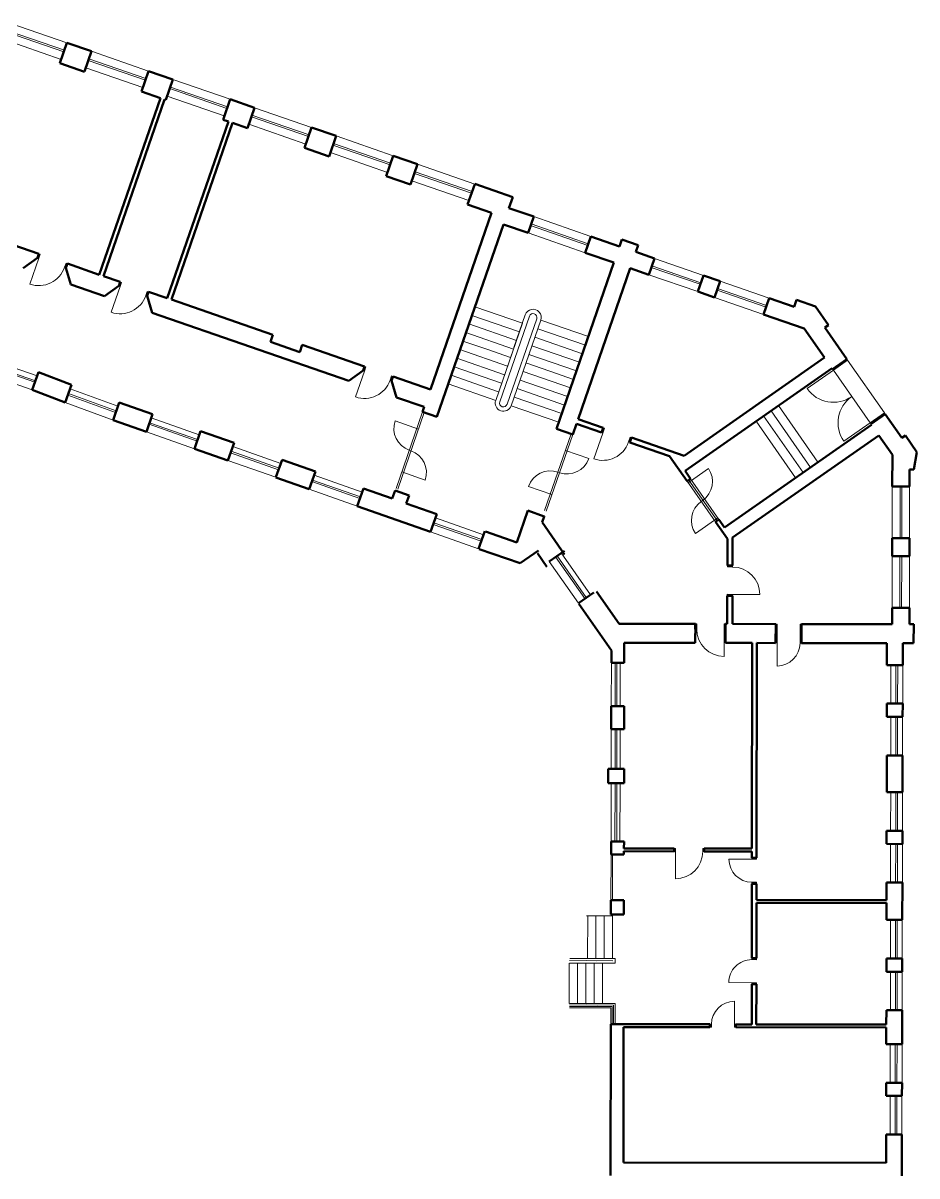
# Model space of a CAD drawing. Header units: millimetres. Extents: x 312346 to 393627, y -666289 to -314922.
# Drawn here: x 362553 to 393627, y -441238 to -401157 of the extents above; entities that cross this region are included whole.
import ezdxf

# ---------------------------------------------------------------- set-up
doc = ezdxf.new("R2010")
doc.units = ezdxf.units.MM
doc.header["$LTSCALE"] = 400
doc.linetypes.add('ČÁRKOVANÁ', pattern=[0.75, 0.5, -0.25])
for name, color, linetype, lineweight in [('RG_dveře', 3, 'Continuous', 9), ('RG_okna', 3, 'Continuous', 9), ('RG_schodiště', 94, 'Continuous', 9), ('RG_zdivo stávající', 30, 'Continuous', 50)]:
    doc.layers.add(name, color=color, linetype=linetype, lineweight=lineweight)

# ---------------------------------------------------------------- blocks, each defined once
blk = doc.blocks.new('*U59')
blk.add_line((600, -323), (600, -1273))
for points in [[(-400, -173), (-350, -173), (-350, -323), (-400, -323)], [(650, -173), (600, -173), (600, -323), (650, -323)]]:
    blk.add_lwpolyline(points)
blk.add_arc((600, -323), 950, 180, 270)
at = {"layer": 'RG_zdivo stávající'}
for p, q in [((-400, -173), (-400, -323)), ((650, -173), (650, -323))]:
    blk.add_line(p, q, dxfattribs=at)
blk = doc.blocks.new('1800_2030_1050')
at = {"layer": 'RG_okna'}
for points in [[(118088, 2964), (119858, 2964)], [(118088, 2689), (119858, 2689)], [(118088, 2629), (119858, 2629)], [(118088, 2454), (119858, 2454)]]:
    blk.add_lwpolyline(points, dxfattribs=at)
at = {"layer": 'RG_zdivo stávající'}
for points in [[(118088, 2314), (118088, 2964)], [(119858, 2964), (119858, 2314)]]:
    blk.add_lwpolyline(points, dxfattribs=at)
blk = doc.blocks.new('2100_2070_920')
at = {"layer": 'RG_okna'}
for points in [[(117898, -7976), (119998, -7976)], [(117898, -8251), (119998, -8251)], [(117898, -8311), (119998, -8311)], [(117898, -8586), (119998, -8586)]]:
    blk.add_lwpolyline(points, dxfattribs=at)
at = {"layer": 'RG_zdivo stávající'}
for points in [[(117898, -8586), (117898, -7836)], [(119998, -7836), (119998, -8586)]]:
    blk.add_lwpolyline(points, dxfattribs=at)
blk = doc.blocks.new('*U54')
blk.add_line((600, -323), (600, -1273))
for points in [[(-400, -143), (-350, -143), (-350, -323), (-400, -323)], [(650, -143), (600, -143), (600, -323), (650, -323)]]:
    blk.add_lwpolyline(points)
blk.add_arc((600, -323), 950, 180, 270)
at = {"layer": 'RG_zdivo stávající'}
for p, q in [((-400, -143), (-400, -323)), ((650, -143), (650, -323))]:
    blk.add_line(p, q, dxfattribs=at)
blk = doc.blocks.new('*U49')
blk.add_line((-350, -143), (-350, 807))
for points in [[(-400, -323), (-350, -323), (-350, -143), (-400, -143)], [(650, -323), (600, -323), (600, -143), (650, -143)]]:
    blk.add_lwpolyline(points)
blk.add_arc((-350, -143), 950, 0, 90)
at = {"layer": 'RG_zdivo stávající'}
for p, q in [((-400, -323), (-400, -143)), ((650, -323), (650, -143))]:
    blk.add_line(p, q, dxfattribs=at)
blk = doc.blocks.new('*U50')
blk.add_line((600, -143), (600, 807))
for points in [[(-400, -323), (-350, -323), (-350, -143), (-400, -143)], [(650, -323), (600, -323), (600, -143), (650, -143)]]:
    blk.add_lwpolyline(points)
blk.add_arc((600, -143), 950, 90, 180)
at = {"layer": 'RG_zdivo stávající'}
for p, q in [((-400, -323), (-400, -143)), ((650, -323), (650, -143))]:
    blk.add_line(p, q, dxfattribs=at)
blk = doc.blocks.new('*U51')
blk.add_line((-350, -143), (-350, 807))
for points in [[(-400, -243), (-350, -243), (-350, -143), (-400, -143)], [(650, -243), (600, -243), (600, -143), (650, -143)]]:
    blk.add_lwpolyline(points)
blk.add_arc((-350, -143), 950, 0, 90)
at = {"layer": 'RG_zdivo stávající'}
for p, q in [((-400, -243), (-400, -143)), ((650, -243), (650, -143))]:
    blk.add_line(p, q, dxfattribs=at)
blk = doc.blocks.new('*U52')
blk.add_line((-200, -143), (-200, 657))
for points in [[(-250, -803), (-200, -803), (-200, -143), (-250, -143)], [(650, -803), (600, -803), (600, -143), (650, -143)]]:
    blk.add_lwpolyline(points)
blk.add_arc((-200, -143), 800, 0, 90)
at = {"layer": 'RG_zdivo stávající'}
for p, q in [((-250, -803), (-250, -143)), ((650, -803), (650, -143))]:
    blk.add_line(p, q, dxfattribs=at)
blk = doc.blocks.new('*U53')
blk.add_line((600, -303), (600, -1103))
for points in [[(-250, -143), (-200, -143), (-200, -303), (-250, -303)], [(650, -143), (600, -143), (600, -303), (650, -303)]]:
    blk.add_lwpolyline(points)
blk.add_arc((600, -303), 800, 180, 270)
at = {"layer": 'RG_zdivo stávající'}
for p, q in [((-250, -143), (-250, -303)), ((650, -143), (650, -303))]:
    blk.add_line(p, q, dxfattribs=at)
blk = doc.blocks.new('*U47')
blk.add_line((-200, -303), (-200, -1103))
for points in [[(-250, -143), (-200, -143), (-200, -303), (-250, -303)], [(650, -143), (600, -143), (600, -303), (650, -303)]]:
    blk.add_lwpolyline(points)
blk.add_arc((-200, -303), 800, 270, 0)
at = {"layer": 'RG_zdivo stávající'}
for p, q in [((-250, -143), (-250, -303)), ((650, -143), (650, -303))]:
    blk.add_line(p, q, dxfattribs=at)
blk = doc.blocks.new('*U48')
blk.add_line((450, -243), (450, -1043))
for points in [[(-400, -143), (-350, -143), (-350, -243), (-400, -243)], [(500, -143), (450, -143), (450, -243), (500, -243)]]:
    blk.add_lwpolyline(points)
blk.add_arc((450, -243), 800, 180, 270)
at = {"layer": 'RG_zdivo stávající'}
for p, q in [((-400, -143), (-400, -243)), ((500, -143), (500, -243))]:
    blk.add_line(p, q, dxfattribs=at)

msp = doc.modelspace()

# ---------------------------------------------------------------- linework, layer by layer
at = {"layer": 'RG_dveře', "ltscale": 0.1}
for points in [[(375519, -417340), (376442, -414675)], [(375576, -417360), (376499, -414695)], [(380684, -418102), (381607, -415437)], [(380741, -418122), (381664, -415457)]]:
    msp.add_lwpolyline(points, dxfattribs=at)
at = {"layer": 'RG_okna'}
for p, q in [((390724, -413227), (389810, -413865)), ((392000, -415056), (391086, -415694))]:
    msp.add_line(p, q, dxfattribs=at)
for points in [[(382290, -408573), (380306, -407886)], [(382182, -408885), (380198, -408198)], [(382202, -408828), (380218, -408141)], [(382094, -409140), (380110, -408453)], [(386114, -410183), (384413, -409594)], [(386202, -409928), (384502, -409339)], [(386006, -410495), (384305, -409906)], [(386095, -410239), (384394, -409650)], [(388401, -410974), (386700, -410386)], [(388489, -410719), (386788, -410130)], [(388293, -411286), (386592, -410697)], [(388381, -411031), (386680, -410442)], [(391190, -412841), (391219, -412882), (390724, -413227), (390696, -413186)], [(392000, -415056), (390724, -413227)], [(391219, -412882), (392495, -414711)], [(365851, -414477), (364190, -413868)], [(365681, -414958), (364021, -414349)], [(365772, -414698), (364112, -414090)], [(365792, -414642), (364132, -414033)], [(392524, -414752), (392495, -414711), (392000, -415056), (392029, -415097)], [(376299, -415271), (375486, -414990)], [(375980, -416008), (376037, -416027)], [(381407, -416014), (382220, -416295)], [(375719, -416764), (376531, -417045)], [(381202, -416789), (381145, -416770)], [(385672, -417136), (386376, -416644)], [(386623, -418497), (385637, -417087)], [(386684, -418454), (385699, -417044)], [(385760, -417001), (386746, -418411)], [(380940, -417545), (380128, -417264)], [(392769, -419067), (392772, -417267)], [(393039, -419067), (393042, -417267)], [(393099, -419067), (393102, -417267)], [(393369, -419068), (393372, -417268)], [(386179, -417758), (386130, -417792)], [(386711, -418362), (385933, -418906)], [(392765, -421487), (392768, -419687)], [(393035, -421487), (393038, -419687)], [(393095, -421487), (393098, -419687)], [(393365, -421488), (393368, -419688)], [(383002, -424910), (383004, -423400)], [(383137, -424910), (383140, -423400)], [(383197, -424911), (383200, -423401)], [(383312, -424911), (383314, -423401)], [(392722, -424817), (392724, -423477)], [(392897, -424817), (392899, -423477)], [(392957, -424817), (392959, -423477)], [(393132, -424818), (393134, -423478)], [(392719, -426617), (392721, -425277)], [(392894, -426617), (392896, -425277)], [(392954, -426617), (392956, -425277)], [(393129, -426618), (393131, -425278)], [(382998, -427080), (383000, -425700)], [(383133, -427080), (383136, -425700)], [(383193, -427081), (383196, -425701)], [(383308, -427081), (383310, -425701)], [(382994, -429610), (382997, -427580)], [(383129, -429610), (383133, -427580)], [(383189, -429611), (383193, -427581)], [(383304, -429611), (383307, -427581)], [(392714, -429237), (392717, -427897)], [(392889, -429237), (392892, -427897)], [(392949, -429237), (392952, -427897)], [(393124, -429238), (393127, -427898)], [(392711, -431037), (392713, -429697)], [(392886, -431037), (392888, -429697)], [(392946, -431037), (392948, -429697)], [(393121, -431038), (393123, -429698)], [(392707, -433677), (392709, -432337)], [(392882, -433677), (392884, -432337)], [(392942, -433677), (392944, -432337)], [(393117, -433678), (393119, -432338)], [(392704, -435477), (392706, -434137)], [(392879, -435477), (392881, -434137)], [(392939, -435477), (392941, -434137)], [(393114, -435478), (393116, -434138)], [(392699, -437997), (392701, -436657)], [(392874, -437997), (392876, -436657)], [(392934, -437997), (392936, -436657)], [(393109, -437998), (393111, -436658)], [(392696, -439797), (392698, -438457)], [(392871, -439797), (392873, -438457)], [(392931, -439797), (392933, -438457)], [(393106, -439798), (393108, -438458)]]:
    msp.add_lwpolyline(points, dxfattribs=at)
for centre, radius, start, end in [((390724, -413227), 1115, 214.9016, 304.9016), ((392000, -415056), 1115, 124.9016, 214.9016), ((376242, -415252), 800, 160.9016, 250.9016), ((375775, -416783), 800, 340.9016, 70.9016), ((381464, -416033), 800, 250.9016, 340.9016), ((380884, -417525), 800, 70.9016, 160.9016), ((385721, -417102), 800, 304.9607, 34.9607), ((386588, -418448), 800, 124.9607, 214.9607)]:
    msp.add_arc(centre, radius, start, end, dxfattribs=at)
at = {"layer": 'RG_schodiště'}
for p, q in [((388296, -414817), (389670, -416786)), ((388555, -414637), (389928, -416605)), ((388813, -414457), (390186, -416425)), ((388038, -414997), (389411, -416966)), ((382990, -431654), (382993, -430060)), ((383040, -431654), (383043, -430060)), ((383048, -432197), (382136, -432195)), ((382178, -433678), (382181, -432195)), ((382467, -433678), (382470, -432196)), ((382756, -433679), (382759, -432196)), ((383045, -433679), (383048, -432197)), ((381536, -435243), (381539, -433843)), ((382476, -433754), (381555, -433752)), ((381555, -433843), (382558, -433845)), ((381556, -433677), (382559, -433679)), ((381825, -435244), (381828, -433844)), ((382114, -435244), (382117, -433844)), ((382114, -435244), (382117, -433844)), ((383054, -433755), (382133, -433753)), ((382133, -433844), (383136, -433846)), ((382134, -433678), (383137, -433680)), ((382403, -435245), (382406, -433845)), ((382692, -435245), (382695, -433845)), ((383136, -433846), (383137, -433680)), ((381553, -435243), (382556, -435245)), ((382131, -435244), (383134, -435246)), ((383133, -435961), (383134, -435246)), ((382506, -435295), (381553, -435293)), ((382456, -435345), (381553, -435343)), ((382406, -435395), (381553, -435393)), ((383084, -435296), (382131, -435294)), ((383034, -435346), (382131, -435344)), ((382984, -435396), (382131, -435394)), ((382983, -435960), (382984, -435396)), ((383033, -435960), (383034, -435346)), ((383083, -435960), (383084, -435296))]:
    msp.add_line(p, q, dxfattribs=at)
msp.add_lwpolyline([(378983, -414275), (377329, -413702), (378257, -411023), (379910, -411596)], close=True, dxfattribs=at)
for points in [[(378257, -411023), (379910, -411596)], [(378051, -411618), (379704, -412191)], [(378154, -411321), (379807, -411893)], [(380552, -411484), (382206, -412057)], [(377947, -411916), (379601, -412489)], [(380449, -411782), (382103, -412355)], [(377844, -412214), (378671, -412500)], [(380243, -412377), (381897, -412950)], [(380346, -412080), (382000, -412652)], [(377638, -412809), (379292, -413382)], [(377741, -412511), (379395, -413084)], [(378671, -412500), (379498, -412786)], [(380140, -412675), (381793, -413248)], [(377535, -413107), (379189, -413679)], [(380037, -412973), (380864, -413259)], [(377432, -413404), (379086, -413977)], [(379831, -413568), (381484, -414141)], [(379934, -413270), (381587, -413843)], [(380864, -413259), (381690, -413545)], [(379728, -413866), (381381, -414438)], [(379624, -414163), (381278, -414736)], [(379521, -414461), (381175, -415034)]]:
    msp.add_lwpolyline(points, dxfattribs=at)
msp.add_lwpolyline([(379601, -412489), (378983, -414275, 1), (379521, -414461), (380552, -411484, 1), (380013, -411298), (379619, -412438)], format="xyb", dxfattribs=at)
msp.add_lwpolyline([(380410, -411435, 1), (380155, -411347), (379125, -414324, 1), (379380, -414412)], format="xyb", close=True, dxfattribs=at)
at = {"layer": 'RG_zdivo stávající'}
for p, q in [((364080, -401844), (364930, -402139)), ((363834, -402553), (364685, -402847)), ((366914, -402826), (367765, -403120)), ((366669, -403534), (367331, -403764)), ((367331, -403764), (365204, -409906)), ((367472, -403813), (365346, -409955)), ((367472, -403813), (367520, -403829)), ((369749, -403807), (370600, -404102)), ((369693, -404581), (367566, -410724)), ((369835, -404631), (367708, -410773)), ((369504, -404516), (369693, -404581)), ((369835, -404631), (370354, -404811)), ((372584, -404789), (373435, -405083)), ((372339, -405498), (373189, -405792)), ((375419, -405770), (376270, -406065)), ((375174, -406479), (376024, -406774)), ((378254, -406752), (379577, -407210)), ((379577, -407210), (379446, -407588)), ((378009, -407461), (378840, -407749)), ((379446, -407588), (380306, -407886)), ((378840, -407749), (376713, -413891)), ((379250, -408155), (376933, -414845)), ((379250, -408155), (380110, -408453)), ((361538, -408637), (363101, -409178)), ((382290, -408573), (383292, -408920)), ((383374, -408684), (383292, -408920)), ((383374, -408684), (383941, -408880)), ((382094, -409140), (383096, -409487)), ((383941, -408880), (383859, -409116)), ((383859, -409116), (384502, -409339)), ((363052, -409319), (362553, -409676)), ((364093, -409521), (365204, -409906)), ((383096, -409487), (381097, -415260)), ((364044, -409663), (364216, -410252)), ((365346, -409955), (365927, -410156)), ((383663, -409683), (381848, -414923)), ((383663, -409683), (384305, -409906)), ((386202, -409928), (386788, -410130)), ((364216, -410252), (365379, -410654)), ((365878, -410298), (365379, -410654)), ((366870, -410641), (367042, -411230)), ((366919, -410500), (367566, -410724)), ((367708, -410773), (371238, -411995)), ((386006, -410495), (386592, -410697)), ((388489, -410719), (389357, -411020)), ((389438, -410783), (389357, -411020)), ((389438, -410783), (390097, -411012)), ((390097, -411012), (390549, -411660)), ((367042, -411230), (373874, -413596)), ((388293, -411286), (389712, -411778)), ((371238, -411995), (371153, -412242)), ((389712, -411778), (390417, -412789)), ((390549, -411660), (390426, -411746)), ((390426, -411746), (391190, -412841)), ((372176, -412596), (371153, -412242)), ((372261, -412349), (372176, -412596)), ((372261, -412349), (374422, -413097)), ((390417, -412789), (385531, -416198)), ((390675, -413158), (385565, -416723)), ((391190, -412841), (390696, -413186)), ((363085, -413292), (364237, -413736)), ((374373, -413239), (373874, -413596)), ((375365, -413583), (375537, -414171)), ((375414, -413441), (376713, -413891)), ((362873, -413906), (364021, -414349)), ((365897, -414344), (367057, -414753)), ((375537, -414171), (376501, -414505)), ((376501, -414505), (376442, -414675)), ((392524, -414752), (392029, -415097)), ((392524, -414752), (393101, -415580)), ((365681, -414958), (366841, -415366)), ((381789, -415093), (381664, -415457)), ((381789, -415093), (382659, -415394)), ((381848, -414923), (382718, -415224)), ((392050, -415125), (386941, -418689)), ((392029, -415097), (392050, -415125)), ((368727, -415341), (369887, -415750)), ((392305, -415495), (387219, -419044)), ((392305, -415495), (392774, -416167)), ((393224, -415494), (393101, -415580)), ((393224, -415494), (393627, -416072)), ((368511, -415954), (369671, -416363)), ((383651, -415738), (385027, -416214)), ((371556, -416338), (372716, -416746)), ((385027, -416214), (385637, -417087)), ((392774, -416167), (392772, -417267)), ((393627, -416072), (393523, -416682)), ((385565, -416723), (385760, -417001)), ((393373, -416682), (393372, -417268)), ((393523, -416682), (393373, -416682)), ((371340, -416951), (372501, -417359)), ((374386, -417334), (375386, -417686)), ((375485, -417403), (375386, -417686)), ((375976, -417576), (375876, -417859)), ((374170, -417947), (376717, -418844)), ((375876, -417859), (376933, -418231)), ((380104, -418107), (379715, -419211)), ((386746, -418411), (386941, -418689)), ((378630, -418829), (379715, -419211)), ((380600, -418505), (381379, -419632)), ((386623, -418497), (387039, -419092)), ((387039, -419092), (387037, -420017)), ((392769, -419067), (392768, -419687)), ((392769, -419067), (392768, -419687)), ((393369, -419068), (393368, -419688)), ((393369, -419068), (393368, -419688)), ((378414, -419442), (379829, -419940)), ((379829, -419940), (380472, -419497)), ((380439, -419591), (380762, -420058)), ((382489, -420918), (383274, -422041)), ((387215, -421067), (387214, -422047)), ((381874, -421348), (383005, -422965)), ((392765, -421487), (392764, -422057)), ((393365, -421488), (393364, -422058)), ((385924, -422045), (383274, -422041)), ((387034, -422047), (386974, -422047)), ((388717, -422050), (387214, -422047)), ((392764, -422057), (389617, -422052)), ((393514, -422058), (393364, -422058)), ((393514, -422058), (393512, -422718)), ((383454, -423401), (383455, -422701)), ((385922, -422705), (383455, -422701)), ((387905, -422709), (386972, -422707)), ((387905, -422709), (387893, -429859)), ((388065, -422709), (388053, -430179)), ((388715, -422710), (388065, -422709)), ((392585, -422717), (389615, -422712)), ((392585, -422717), (392584, -423477)), ((393135, -422718), (393134, -423478)), ((393512, -422718), (393135, -422718)), ((383004, -423400), (383005, -422965)), ((383004, -423400), (383454, -423401)), ((392582, -424817), (392581, -425277)), ((393132, -424818), (393131, -425278)), ((383001, -425700), (383002, -424910)), ((383002, -424910), (383452, -424911)), ((383450, -425701), (383452, -424911)), ((383450, -425701), (383000, -425700)), ((392579, -426617), (392577, -427897)), ((393129, -426618), (393127, -427898)), ((382889, -427580), (382890, -427080)), ((383448, -427081), (382890, -427080)), ((383447, -427581), (383448, -427081)), ((383447, -427581), (382889, -427580)), ((392574, -429237), (392573, -429697)), ((393124, -429238), (393123, -429698)), ((382993, -430060), (382994, -429610)), ((383444, -429611), (382994, -429610)), ((383443, -429851), (383444, -429611)), ((383443, -430061), (382993, -430060)), ((385183, -429954), (383443, -429951)), ((383443, -430061), (383443, -429951)), ((387893, -429859), (386233, -429856)), ((387893, -429959), (387893, -430179)), ((387891, -431079), (387887, -433669)), ((392571, -431037), (392570, -431647)), ((393121, -431038), (393119, -432338)), ((382990, -431654), (382990, -432153)), ((383440, -431654), (382993, -431653)), ((383439, -432154), (383440, -431654)), ((392570, -431647), (388050, -431639)), ((392570, -431747), (388050, -431739)), ((392570, -431747), (392569, -432337)), ((383439, -432154), (382990, -432153)), ((392567, -433677), (392566, -434137)), ((393117, -433678), (393116, -434138)), ((387885, -434569), (387883, -435969)), ((388045, -434569), (388043, -435969)), ((392564, -435477), (392563, -435977)), ((393114, -435478), (393111, -436658)), ((382975, -441220), (382983, -435960)), ((386433, -435966), (382983, -435960)), ((383424, -440771), (383432, -436061)), ((383432, -436554), (383432, -436061)), ((392562, -436077), (387332, -436068)), ((387883, -435969), (387333, -435968)), ((392563, -435977), (388043, -435969)), ((392562, -436237), (392561, -436657)), ((392562, -436077), (392562, -436370)), ((392559, -437997), (392558, -438457)), ((393109, -437998), (393108, -438458)), ((383428, -438704), (383429, -438254)), ((392556, -439797), (392554, -440787)), ((393106, -439798), (393104, -441238)), ((392554, -440787), (383424, -440771))]:
    msp.add_line(p, q, dxfattribs=at)
at = {"layer": 'RG_zdivo stávající', "linetype": 'ČÁRKOVANÁ', "ltscale": 0.7}
msp.add_line((383429, -438254), (383432, -436554), dxfattribs=at)
at = {"layer": 'RG_zdivo stávající'}
for points in [[(380110, -408453), (380306, -407886)], [(382290, -408573), (382094, -409140)], [(384305, -409906), (384502, -409339)], [(386202, -409928), (386006, -410495)], [(386592, -410697), (386788, -410130)], [(388489, -410719), (388293, -411286)], [(390675, -413158), (390696, -413186)], [(364021, -414349), (364237, -413736)], [(365897, -414344), (365681, -414958)], [(376933, -414845), (376442, -414675)], [(381097, -415260), (381664, -415457)], [(383710, -415567), (385531, -416198)], [(385637, -417087), (385760, -417001)], [(375976, -417576), (375485, -417403)], [(392772, -417267), (393372, -417268)], [(380104, -418107), (380670, -418307), (380600, -418505)], [(380104, -418107), (380670, -418307)], [(386623, -418497), (386746, -418411)], [(387217, -420017), (387219, -419044)], [(393369, -419068), (392769, -419067)], [(392768, -419687), (393368, -419688)], [(387035, -421067), (387034, -422047)], [(393365, -421488), (392765, -421487)], [(385924, -422045), (385922, -422705)], [(386974, -422047), (386972, -422707)], [(383004, -423400), (383454, -423401)], [(392584, -423477), (393134, -423478)], [(393132, -424818), (392582, -424817)], [(383452, -424911), (383002, -424910)], [(392581, -425277), (393131, -425278)], [(393129, -426618), (392579, -426617)], [(392577, -427897), (393127, -427898)], [(393124, -429238), (392574, -429237)], [(385183, -429854), (383443, -429851)], [(386233, -429956), (387893, -429959)], [(392573, -429697), (393123, -429698)], [(388051, -431079), (388050, -431639)], [(393121, -431038), (392571, -431037)], [(388047, -433669), (388050, -431739)], [(392569, -432337), (393119, -432338)], [(393117, -433678), (392567, -433677)], [(392566, -434137), (393116, -434138)], [(393114, -435478), (392564, -435477)], [(386432, -436066), (383432, -436061)], [(392561, -436657), (393111, -436658)], [(393109, -437998), (392559, -437997)], [(392558, -438457), (393108, -438458)], [(393106, -439798), (392556, -439797)]]:
    msp.add_lwpolyline(points, dxfattribs=at)

# ---------------------------------------------------------------- block references
at = {"layer": 'RG_dveře', "ltscale": 0.1, "xscale": -1}
for name, p, rotation in [('*U59', (363772, -409227), 340.9015884288818), ('*U59', (366597, -410206), 340.9015884288818), ('*U59', (375093, -413147), 340.9015884288818), ('*U54', (383379, -415302), 340.9015884288818), ('*U49', (387359, -420668), 269.9015886297124), ('*U50', (386323, -422369), 179.9015886297123), ('*U52', (388965, -422853), 179.9015886297123), ('*U51', (385583, -430097), 179.9015886297123), ('*U53', (388194, -430829), 269.9015886297124), ('*U47', (388188, -434319), 269.9015886297124), ('*U48', (386832, -436209), 179.9015886297123)]:
    msp.add_blockref(name, p, dxfattribs=dict(at, rotation=rotation))
at = {"layer": 'RG_okna'}
for name, p, rotation in [('2100_2070_920', (472679, -448533), 160.9015884288819), ('2100_2070_920', (475514, -449514), 160.9015884288819), ('2100_2070_920', (478349, -450496), 160.9015884288819), ('2100_2070_920', (481184, -451477), 160.9015884288819), ('2100_2070_920', (484019, -452459), 160.9015884288819), ('2100_2070_920', (486853, -453441), 160.9015884288819), ('1800_2030_1050', (475431, -449743), 160.9015884288833), ('1800_2030_1050', (480878, -452386), 160.5983130338138), ('1800_2030_1050', (483707, -453382), 160.5983130338138), ('1800_2030_1050', (486537, -454379), 160.5983130338138), ('1800_2030_1050', (490753, -455864), 160.5983130338138), ('1800_2030_1050', (451952, -516403), 124.9607024229613)]:
    msp.add_blockref(name, p, dxfattribs=dict(at, rotation=rotation))

doc.saveas('drawing.dxf')
